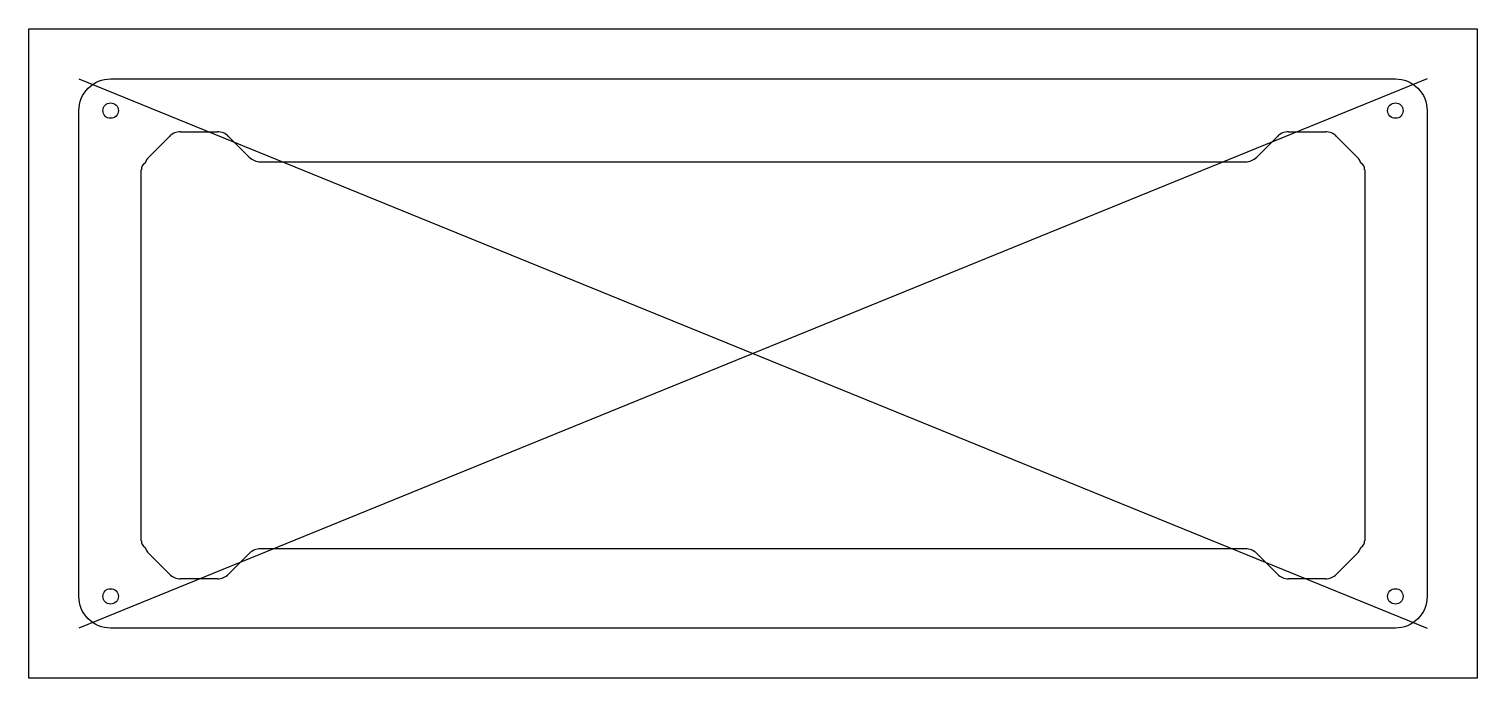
# Model space of a CAD drawing. Header units: millimetres. Extents: x -145 to 145, y -65 to 65.
import ezdxf

# ---------------------------------------------------------------- set-up
doc = ezdxf.new("R2010")
doc.units = ezdxf.units.MM
doc.layers.get('0').update_dxf_attribs({"linetype": 'CONTINUOUS'})

msp = doc.modelspace()

# ---------------------------------------------------------------- linework, layer by layer
for p, q in [((135, 55), (-135, -55)), ((-135, 55), (135, -55)), ((-114.63, 44.41), (-107.26, 44.41)), ((107.26, 44.41), (114.63, 44.41)), ((-121.01, 39.33), (-116.87, 43.48)), ((-105.01, 43.48), (-100.87, 39.33)), ((100.87, 39.33), (105.01, 43.48)), ((116.87, 43.48), (121.01, 39.33)), ((-98.63, 38.39), (98.63, 38.39)), ((-122.5, -37.51), (-122.5, 36.8)), ((122.5, 36.8), (122.5, -37.51)), ((-116.87, -44.19), (-121.01, -40.04)), ((-100.87, -40.04), (-105.01, -44.19)), ((98.63, -39.1), (-98.63, -39.1)), ((105.01, -44.19), (100.87, -40.04)), ((121.01, -40.04), (116.87, -44.19)), ((-107.26, -45.13), (-114.63, -45.13)), ((114.63, -45.13), (107.26, -45.13))]:
    msp.add_line(p, q)
msp.add_lwpolyline([(145, 65), (145, -65), (-145, -65), (-145, 65)], close=True)
msp.add_lwpolyline([(-128.65, 55), (128.65, 55, -0.414214), (135, 48.65), (135, -48.65, -0.414214), (128.65, -55), (-128.65, -55, -0.414214), (-135, -48.65), (-135, 48.65, -0.414214)], format="xyb", close=True)
for centre in [(-128.65, 48.65), (128.65, 48.65), (-128.65, -48.65), (128.65, -48.65)]:
    msp.add_circle(centre, 1.55)
for centre, major_axis, start_param, end_param in [((-114.63, 41.23), (0, 3.19), 0, 0.785398), ((-107.26, 41.23), (0, 3.19), 5.497787, 6.283185), ((107.26, 41.23), (0, 3.19), 0, 0.785398), ((114.63, 41.23), (0, 3.19), 5.497787, 6.283185), ((-120.91, 36.8), (0, 1.59), 0.5615, 1.570796), ((-118.77, 37.07), (0, -3.19), 3.926991, 4.36819), ((-98.63, 41.58), (0, -3.19), 5.497787, 6.283185), ((98.63, 41.58), (0, -3.19), 0, 0.785398), ((118.77, 37.07), (0, 3.19), 5.056723, 5.497787), ((120.91, 36.8), (0, 1.59), 4.712389, 5.722166), ((-120.91, -37.51), (0, -1.59), 4.712389, 5.721686), ((120.91, -37.51), (0, -1.59), 0.561019, 1.570796), ((-118.77, -37.78), (0, -3.19), 5.056588, 5.497787), ((-98.63, -42.29), (0, 3.19), 0, 0.785398), ((98.63, -42.29), (0, 3.19), 5.497735, 6.283185), ((118.77, -37.78), (0, 3.19), 3.926991, 4.368055), ((-114.63, -41.94), (0, -3.19), 5.497787, 6.283185), ((-107.26, -41.94), (0, -3.19), 0, 0.785398), ((107.26, -41.94), (0, -3.19), 5.497787, 6.283185), ((114.63, -41.94), (0, -3.19), 0, 0.785398)]:
    msp.add_ellipse(centre, major_axis=major_axis, ratio=0.996195, start_param=start_param, end_param=end_param)

doc.saveas('drawing.dxf')
